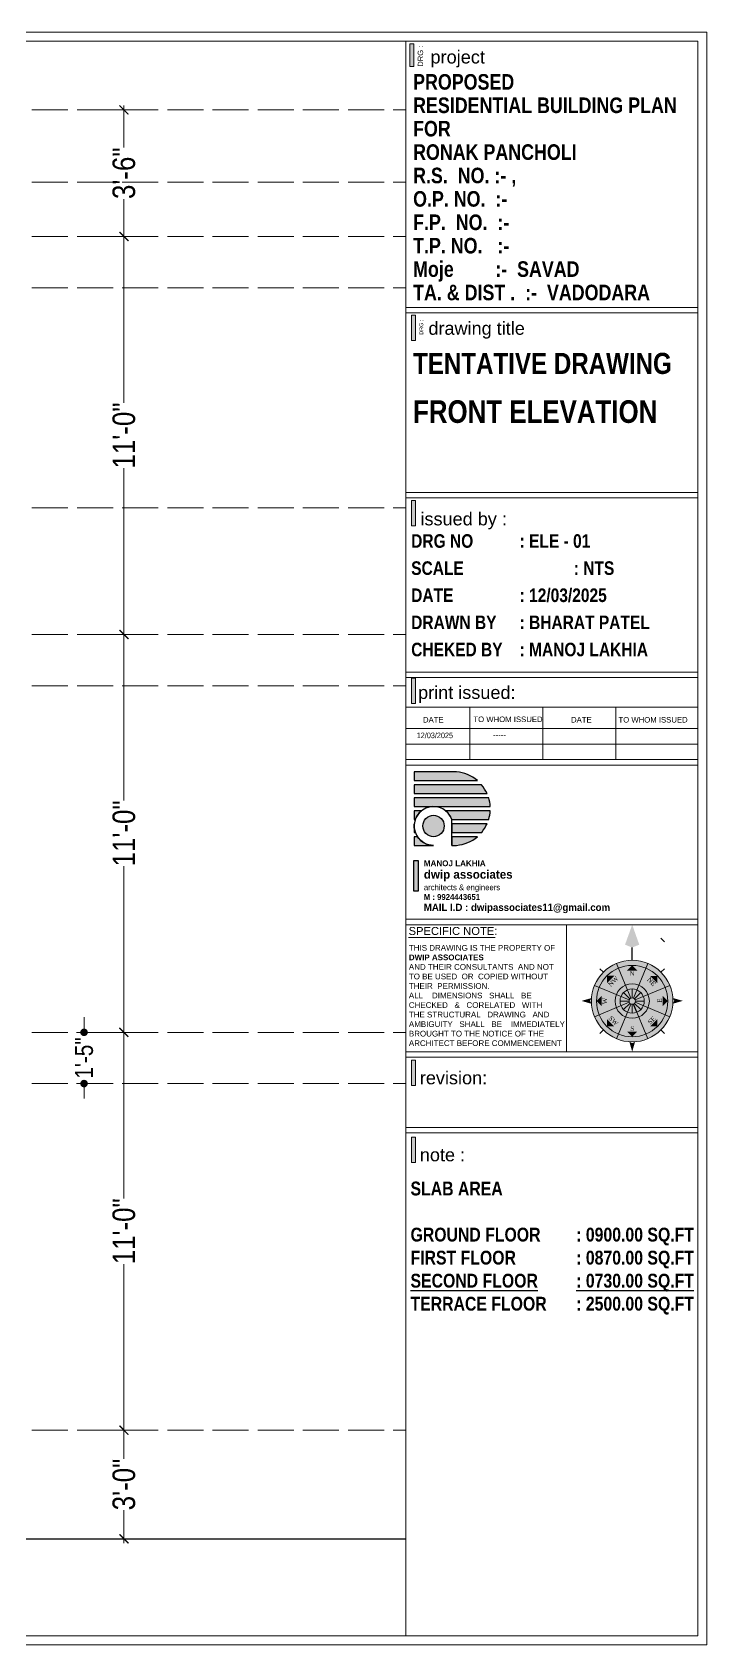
# Model space of a CAD drawing. Header units: millimetres. Extents: x 56222 to 162971, y -175692 to -121287.
# Drawn here: x 155345 to 155569, y -173617 to -173082 of the extents above; entities that cross this region are included whole.
import ezdxf
from ezdxf.enums import TextEntityAlignment as Align

# ---------------------------------------------------------------- set-up
doc = ezdxf.new("R2010")
doc.units = ezdxf.units.MM
doc.header["$MEASUREMENT"] = 0
doc.header["$PDMODE"] = 35
doc.linetypes.add('ACAD_ISO02W100', pattern=[15, 12, -3])
doc.layers.get('Defpoints').update_dxf_attribs({"color": 220})
for name, color, linetype, lineweight in [('@~LEVEL GRID LINE', 43, 'ACAD_ISO02W100', 9), ('ELEVATION', 250, 'Continuous', 9), ('ELEVATION ( SPIRAL STAIR )', 250, 'Continuous', 9), ('plot boundary', 26, 'Continuous', 30), ('SECTION', 7, 'Continuous', 9), ('SECTION ( DIM )', 250, 'Continuous', 18), ('SECTION ( PLine )', 251, 'Continuous', 30), ('STAIRCASE', 45, 'Continuous', 25), ('X_SHEET', 7, 'Continuous', 9)]:
    doc.layers.add(name, color=color, linetype=linetype, lineweight=lineweight)
doc.layers.add('GROUND FLOOR  ( Text )', color=251, linetype='Continuous')
doc.styles.add("AR_0'-0", font='arial.ttf')
doc.styles.add('AR_6', font='arial.ttf', dxfattribs={"height": 6})
doc.styles.add('Cn BT~6', font='swissc.ttf', dxfattribs={"height": 6})
doc.styles.add("Cn_BT_0'-0", font='swissc.ttf')
doc.styles.add('Cn_BT_7½', font='swissc.ttf', dxfattribs={"height": 7.5})
doc.styles.add('DUTCH801', font='dutcheb.ttf', dxfattribs={"height": 6.5})
doc.styles.add('KATHA', font='swissc.ttf')
doc.styles.get("Standard").update_dxf_attribs({"font": 'arial.ttf', "height": 6})
doc.dimstyles.new('Cn BT~6', dxfattribs={"dimtxt": 0.18, "dimasz": 2.5, "dimexe": 2.5, "dimexo": 0, "dimgap": 0.09, "dimtad": 0, "dimdec": 3, "dimzin": 3, "dimdsep": 46, "dimlunit": 4, "dimtxsty": 'Cn BT~6', "dimblk": 'DOT', "dimcen": 0.09, "dimdle": 2, "dimclrd": 250, "dimclre": 250, "dimclrt": 5, "dimadec": 0, "dimazin": 0, "dimtfac": 0.75, "dimtdec": 3, "dimtofl": 0, "dimtmove": 0, "dimatfit": 3, "dimfxl": 1, "dimtolj": 1, "dimtzin": 0, "dimlwd": 15, "dimlwe": 15, "dimarcsym": 0})
doc.dimstyles.new('Cn_BT_7½', dxfattribs={"dimtxt": 9, "dimasz": 3, "dimexe": 1.5, "dimexo": 0, "dimgap": 0.09, "dimtad": 0, "dimdec": 3, "dimzin": 3, "dimdsep": 46, "dimlunit": 4, "dimtxsty": 'Cn_BT_7½', "dimblk": 'ARCHTICK', "dimcen": 0.09, "dimdle": 1.5, "dimclrd": 251, "dimclre": 251, "dimclrt": 14, "dimadec": 0, "dimazin": 0, "dimtfac": 0.75, "dimtdec": 3, "dimtofl": 0, "dimtmove": 0, "dimatfit": 3, "dimfxl": 0, "dimtolj": 1, "dimtzin": 0, "dimlwd": 15, "dimlwe": 15, "dimarcsym": 0})

# ---------------------------------------------------------------- blocks, each defined once
blk = doc.blocks.new('_ArchTick')
at = {"color": 0, "linetype": 'ByBlock', "const_width": 0.15}
blk.add_lwpolyline([(-0.5, -0.5), (0.5, 0.5)], dxfattribs=at)
blk = doc.blocks.new('*D174')
at = {"layer": 'Defpoints', "color": 0, "transparency": 16777216}
for p in [(155365.55, -173413.8), (155365.55, -173545.8), (155375.77, -173545.8)]:
    blk.add_point(p, dxfattribs=at)
at = {"layer": 'SECTION ( DIM )', "color": 251, "lineweight": 15, "transparency": 16777216}
for p, q in [((155365.55, -173413.8), (155377.27, -173413.8)), ((155375.77, -173412.3), (155375.77, -173468.94)), ((155375.77, -173547.3), (155375.77, -173490.66)), ((155365.55, -173545.8), (155377.27, -173545.8))]:
    blk.add_line(p, q, dxfattribs=at)
at = {"layer": 'SECTION ( DIM )', "color": 251, "lineweight": 15, "transparency": 16777216, "xscale": 3, "yscale": 3, "zscale": 3}
for p, rotation in [((155375.77, -173413.8), 90), ((155375.77, -173545.8), 270)]:
    blk.add_blockref('_ArchTick', p, dxfattribs=dict(at, rotation=rotation))
at = {"layer": 'SECTION ( DIM )', "color": 14, "transparency": 16777216, "insert": (155375.77, -173479.8), "char_height": 7.5, "attachment_point": 5, "rotation": 90, "style": 'Cn_BT_7½'}
blk.add_mtext('\\A1;11\'-0"', dxfattribs=at)
blk = doc.blocks.new('*D175')
at = {"layer": 'Defpoints', "color": 0, "transparency": 16777216}
for p in [(155365.55, -173545.8), (155365.55, -173581.8), (155375.77, -173581.8)]:
    blk.add_point(p, dxfattribs=at)
at = {"layer": 'ELEVATION', "color": 251, "lineweight": 15, "transparency": 16777216}
for p, q in [((155365.55, -173545.8), (155377.27, -173545.8)), ((155375.77, -173544.3), (155375.77, -173555.25)), ((155375.77, -173583.3), (155375.77, -173572.36)), ((155365.55, -173581.8), (155377.27, -173581.8))]:
    blk.add_line(p, q, dxfattribs=at)
at = {"layer": 'ELEVATION', "color": 251, "lineweight": 15, "transparency": 16777216, "xscale": 3, "yscale": 3, "zscale": 3}
for p, rotation in [((155375.77, -173545.8), 90), ((155375.77, -173581.8), 270)]:
    blk.add_blockref('_ArchTick', p, dxfattribs=dict(at, rotation=rotation))
at = {"layer": 'ELEVATION', "color": 14, "transparency": 16777216, "insert": (155375.77, -173563.8), "char_height": 7.5, "attachment_point": 5, "rotation": 90, "style": 'Cn_BT_7½'}
blk.add_mtext('\\A1;3\'-0"', dxfattribs=at)
blk = doc.blocks.new('*D176')
at = {"layer": 'Defpoints', "color": 0, "transparency": 16777216}
for p in [(155365.55, -173281.8), (155375.77, -173281.8), (155365.55, -173413.8)]:
    blk.add_point(p, dxfattribs=at)
at = {"layer": 'SECTION ( DIM )', "color": 251, "lineweight": 15, "transparency": 16777216}
for p, q in [((155375.77, -173280.3), (155375.77, -173336.94)), ((155365.55, -173281.8), (155377.27, -173281.8)), ((155375.77, -173415.3), (155375.77, -173358.66)), ((155365.55, -173413.8), (155377.27, -173413.8))]:
    blk.add_line(p, q, dxfattribs=at)
at = {"layer": 'SECTION ( DIM )', "color": 251, "lineweight": 15, "transparency": 16777216, "xscale": 3, "yscale": 3, "zscale": 3}
for p, rotation in [((155375.77, -173281.8), 90), ((155375.77, -173413.8), 270)]:
    blk.add_blockref('_ArchTick', p, dxfattribs=dict(at, rotation=rotation))
at = {"layer": 'SECTION ( DIM )', "color": 14, "transparency": 16777216, "insert": (155375.77, -173347.8), "char_height": 7.5, "attachment_point": 5, "rotation": 90, "style": 'Cn_BT_7½'}
blk.add_mtext('\\A1;11\'-0"', dxfattribs=at)
blk = doc.blocks.new('*D177')
at = {"layer": 'Defpoints', "color": 0, "transparency": 16777216}
for p in [(155365.55, -173149.8), (155375.77, -173149.8), (155365.55, -173281.8)]:
    blk.add_point(p, dxfattribs=at)
at = {"layer": 'SECTION ( DIM )', "color": 251, "lineweight": 15, "transparency": 16777216}
for p, q in [((155365.55, -173149.8), (155377.27, -173149.8)), ((155375.77, -173148.3), (155375.77, -173204.94)), ((155375.77, -173283.3), (155375.77, -173226.66)), ((155365.55, -173281.8), (155377.27, -173281.8))]:
    blk.add_line(p, q, dxfattribs=at)
at = {"layer": 'SECTION ( DIM )', "color": 251, "lineweight": 15, "transparency": 16777216, "xscale": 3, "yscale": 3, "zscale": 3}
for p, rotation in [((155375.77, -173149.8), 90), ((155375.77, -173281.8), 270)]:
    blk.add_blockref('_ArchTick', p, dxfattribs=dict(at, rotation=rotation))
at = {"layer": 'SECTION ( DIM )', "color": 14, "transparency": 16777216, "insert": (155375.77, -173215.8), "char_height": 7.5, "attachment_point": 5, "rotation": 90, "style": 'Cn_BT_7½'}
blk.add_mtext('\\A1;11\'-0"', dxfattribs=at)
blk = doc.blocks.new('NORTH')
h = blk.add_hatch(color=9)
h.set_gradient(color1=(201, 201, 201), color2=(237, 237, 237), one_color=1, tint=0.93, name='SPHERICAL')
edge = h.paths.add_edge_path()
edge.add_arc((329168.36, -156620.06), 24.14, 0, 360)
at = {"layer": 'X_SHEET'}
for color, points in [(224, [(329168.39, -156574.83), (329168.37, -156588.36), (329164.15, -156586.66)]), (230, [(329172.6, -156586.67), (329168.37, -156588.36), (329168.39, -156574.83)]), (47, [(329165.31, -156601.96), (329168.36, -156598.92), (329171.4, -156601.97)]), (47, [(329153.43, -156609.39), (329153.44, -156605.09), (329157.74, -156605.09)]), (47, [(329179.03, -156605.13), (329183.33, -156605.13), (329183.33, -156609.44)]), (224, [(329143.42, -156619.93), (329144.27, -156618.24), (329138.35, -156619.94)]), (230, [(329144.27, -156621.62), (329143.42, -156619.93), (329138.35, -156619.94)]), (47, [(329147.22, -156620.03), (329150.27, -156616.99), (329150.26, -156623.08)]), (47, [(329186.45, -156623.1), (329186.46, -156617.01), (329189.5, -156620.06)]), (230, [(329192.45, -156621.62), (329193.3, -156619.93), (329198.37, -156619.94)]), (224, [(329193.3, -156619.93), (329192.46, -156618.24), (329198.37, -156619.94)]), (47, [(329153.39, -156634.98), (329153.4, -156630.68), (329157.7, -156634.99)]), (47, [(329171.38, -156638.16), (329165.29, -156638.15), (329168.33, -156641.2)]), (47, [(329178.98, -156635.02), (329183.29, -156630.72), (329183.29, -156635.03)]), (230, [(329166.68, -156644.13), (329168.37, -156644.98), (329168.36, -156650.06)]), (224, [(329168.37, -156644.98), (329170.06, -156644.14), (329168.36, -156650.06)])]:
    blk.add_hatch(color=color, dxfattribs=at).paths.add_polyline_path(points)
at = {"color": 254, "lineweight": 5}
for p, q in [((329185.43, -156582.85), (329187.55, -156584.97)), ((329166.49, -156620.06), (329161.19, -156620.06)), ((329167.03, -156618.73), (329163.29, -156614.98)), ((329168.36, -156618.18), (329168.36, -156612.88)), ((329169.69, -156618.73), (329173.44, -156614.98)), ((329170.24, -156620.06), (329175.54, -156620.06)), ((329167.03, -156621.39), (329163.29, -156625.13)), ((329168.36, -156621.93), (329168.36, -156627.23)), ((329169.69, -156621.39), (329173.44, -156625.13))]:
    blk.add_line(p, q, dxfattribs=at)
at = {"color": 250, "lineweight": 9}
for p, q in [((329151.3, -156602.99), (329149.18, -156600.87)), ((329167.64, -156618.32), (329159.12, -156597.75)), ((329169.08, -156618.32), (329177.6, -156597.75)), ((329185.43, -156602.99), (329187.55, -156600.87)), ((329146.06, -156610.82), (329166.63, -156619.34)), ((329170.1, -156619.34), (329190.67, -156610.82)), ((329146.06, -156629.3), (329166.63, -156620.78)), ((329159.12, -156642.36), (329167.64, -156621.79)), ((329177.6, -156642.36), (329169.08, -156621.79)), ((329170.1, -156620.78), (329190.67, -156629.3)), ((329151.3, -156637.13), (329149.18, -156639.25)), ((329185.43, -156637.13), (329187.55, -156639.25))]:
    blk.add_line(p, q, dxfattribs=at)
at = {"color": 1}
blk.add_line((329171.11, -156626.69), (329169.08, -156621.79), dxfattribs=at)
at = {"lineweight": 9}
for radius in [24.14, 21.14, 10.18, 7.18, 1.88]:
    blk.add_circle((329168.36, -156620.06), radius, dxfattribs=at)
at = {"layer": 'X_SHEET', "color": 29, "linetype": 'Continuous', "lineweight": 25}
blk.add_line((329168.36, -156595.92), (329168.37, -156588.36), dxfattribs=at)
at = {"layer": 'X_SHEET', "color": 26, "linetype": 'ByBlock', "lineweight": -2, "style": 'DUTCH801'}
for s, rotation, p in [('NW', 44.9141, (329156.19, -156607.39)), ('N', 359.9141, (329168.3, -156602.36)), ('SE', 44.9141, (329178.93, -156630.51)), ('S', 359.9141, (329168.41, -156634.95))]:
    blk.add_text(s, height=2.7, rotation=rotation, dxfattribs=at).set_placement(p, align=Align.TOP_CENTER)
for s, rotation, p in [('NE', 314.9141, (329178.93, -156609.55)), ('W', 89.9141, (329153.45, -156619.96)), ('E', 89.9141, (329186.06, -156619.76)), ('SW', 314.9141, (329156.33, -156632.65))]:
    blk.add_text(s, height=2.7, rotation=rotation, dxfattribs=at).set_placement(p, align=Align.CENTER)
blk = doc.blocks.new('logo')
at = {"layer": 'STAIRCASE', "linetype": 'Continuous', "ltscale": 15}
h = blk.add_hatch(color=0, dxfattribs=at)
edge = h.paths.add_edge_path()
edge.add_line((52190.2, -8438.8), (52131.5, -8438.8))
edge.add_line((52131.5, -8438.8), (52131.5, -8450.8))
edge.add_line((52131.5, -8450.8), (52219.1, -8450.8))
edge.add_arc((52186.1, -8489.7), 51, 49.5898, 85.3906)
edge = h.paths.add_edge_path()
edge.add_line((52225, -8456.8), (52131.5, -8456.8))
edge.add_line((52131.5, -8456.8), (52131.5, -8468.8))
edge.add_line((52131.5, -8468.8), (52232.6, -8468.8))
edge.add_arc((52186.1, -8489.7), 51, 24.196, 40.1809)
edge = h.paths.add_edge_path()
edge.add_line((52234.8, -8474.7), (52131.5, -8474.7))
edge.add_line((52131.5, -8474.7), (52131.5, -8486.7))
edge.add_line((52131.5, -8486.7), (52237, -8486.7))
edge.add_arc((52186.1, -8489.7), 51, 3.3421, 17.076)
edge = h.paths.add_edge_path()
edge.add_line((52237, -8492.6), (52174.8, -8492.6))
edge.add_arc((52158.3, -8513.7), 26.8, 19.8001, 51.8901, ccw=False)
edge.add_line((52183.5, -8504.6), (52234.8, -8504.6))
edge.add_arc((52186.1, -8489.7), 51, 342.9464, 356.6794)
edge = h.paths.add_edge_path()
edge.add_line((52232.6, -8510.5), (52183.5, -8510.5))
edge.add_line((52183.5, -8510.5), (52183.5, -8522.5))
edge.add_line((52183.5, -8522.5), (52225.1, -8522.5))
edge.add_arc((52186.1, -8489.7), 51, 319.8472, 335.8275)
edge = h.paths.add_edge_path()
edge.add_line((52219.2, -8528.5), (52183.5, -8528.5))
edge.add_line((52183.5, -8528.5), (52183.5, -8540.5))
edge.add_line((52183.5, -8540.5), (52190.4, -8540.5))
edge.add_arc((52186.1, -8489.7), 51, 274.8693, 310.4434)
edge = h.paths.add_edge_path()
edge.add_line((52136, -8528.5), (52131.5, -8528.5))
edge.add_line((52131.5, -8528.5), (52131.5, -8540.5))
edge.add_line((52131.5, -8540.5), (52158.3, -8540.5))
edge.add_arc((52158.3, -8513.7), 26.8, 213.4982, 270, ccw=False)
edge = h.paths.add_edge_path()
edge.add_line((52131.5, -8513.7), (52131.5, -8522.5))
edge.add_line((52131.5, -8522.5), (52133, -8522.5))
edge.add_arc((52158.3, -8513.7), 26.8, 180, 199.307, ccw=False)
edge = h.paths.add_edge_path()
edge.add_line((52131.7, -8510.5), (52131.5, -8510.5))
edge.add_line((52131.5, -8510.5), (52131.5, -8513.7))
edge.add_arc((52158.3, -8513.7), 26.8, 173.2545, 180, ccw=False)
edge = h.paths.add_edge_path()
edge.add_line((52141.8, -8492.6), (52131.5, -8492.6))
edge.add_line((52131.5, -8492.6), (52131.5, -8504.6))
edge.add_line((52131.5, -8504.6), (52133.1, -8504.6))
edge.add_arc((52158.3, -8513.7), 26.8, 128.1099, 160.1999, ccw=False)
edge = h.paths.add_edge_path()
edge.add_arc((52158.3, -8513.7), 14.8, 0, 360)
at = {"layer": 'STAIRCASE', "color": 0, "linetype": 'Continuous', "ltscale": 15}
blk.add_line((52183.5, -8540.5), (52183.5, -8504.6), dxfattribs=at)
for points in [[(52190.2, -8438.8), (52131.5, -8438.8), (52131.5, -8450.8), (52219.1, -8450.8, 0.157494)], [(52225, -8456.8), (52131.5, -8456.8), (52131.5, -8468.8), (52232.6, -8468.8, 0.06986)], [(52234.8, -8474.7), (52131.5, -8474.7), (52131.5, -8486.7), (52237, -8486.7, 0.059998)], [(52141.8, -8492.6), (52131.5, -8492.6), (52131.5, -8504.6), (52133.1, -8504.6, -0.140942)], [(52237, -8492.6), (52174.8, -8492.6, -0.140942), (52183.5, -8504.6), (52234.8, -8504.6, 0.059993)], [(52131.7, -8510.5), (52131.5, -8510.5), (52131.5, -8513.7, -0.029441)], [(52131.5, -8513.7), (52131.5, -8522.5), (52133, -8522.5, -0.084443)], [(52136, -8528.5), (52131.5, -8528.5), (52131.5, -8540.5), (52158.3, -8540.5, -0.251655)], [(52232.6, -8510.5), (52183.5, -8510.5), (52183.5, -8522.5), (52225.1, -8522.5, 0.069841)], [(52219.2, -8528.5), (52183.5, -8528.5), (52183.5, -8540.5), (52190.4, -8540.5, 0.15648)]]:
    blk.add_lwpolyline(points, format="xyb", close=True, dxfattribs=at)
blk.add_circle((52158.3, -8513.7), 14.8, dxfattribs=at)
blk.add_arc((52158.3, -8513.7), 26.8, 19.8001, 270, dxfattribs=at)
blk = doc.blocks.new('*D178')
at = {"layer": 'Defpoints', "color": 0, "transparency": 16777216}
for p in [(155365.55, -173107.8), (155375.77, -173107.8), (155365.55, -173149.8)]:
    blk.add_point(p, dxfattribs=at)
at = {"layer": 'SECTION ( DIM )', "color": 251, "lineweight": 15, "transparency": 16777216}
for p, q in [((155365.55, -173107.8), (155377.27, -173107.8)), ((155375.77, -173106.3), (155375.77, -173120.25)), ((155375.77, -173151.3), (155375.77, -173137.36)), ((155365.55, -173149.8), (155377.27, -173149.8))]:
    blk.add_line(p, q, dxfattribs=at)
at = {"layer": 'SECTION ( DIM )', "color": 251, "lineweight": 15, "transparency": 16777216, "xscale": 3, "yscale": 3, "zscale": 3}
for p, rotation in [((155375.77, -173107.8), 90), ((155375.77, -173149.8), 270)]:
    blk.add_blockref('_ArchTick', p, dxfattribs=dict(at, rotation=rotation))
at = {"layer": 'SECTION ( DIM )', "color": 14, "transparency": 16777216, "insert": (155375.77, -173128.8), "char_height": 7.5, "attachment_point": 5, "rotation": 90, "style": 'Cn_BT_7½'}
blk.add_mtext('\\A1;3\'-6"', dxfattribs=at)
blk = doc.blocks.new('_Dot')
at = {"color": 0, "linetype": 'ByBlock', "lineweight": -2}
blk.add_line((-0.5, 0), (-1, 0), dxfattribs=at)
at = {"color": 0, "linetype": 'ByBlock', "const_width": 0.5}
blk.add_lwpolyline([(-0.25, 0, 1), (0.25, 0, 1)], format="xyb", close=True, dxfattribs=at)
blk = doc.blocks.new('*D179')
at = {"layer": 'Defpoints', "color": 0, "transparency": 16777216}
for p in [(155365.55, -173413.8), (155362.52, -173430.8), (155365.55, -173430.8)]:
    blk.add_point(p, dxfattribs=at)
at = {"layer": 'ELEVATION ( SPIRAL STAIR )', "color": 250, "lineweight": 15, "transparency": 16777216}
for p, q in [((155362.52, -173411.3), (155362.52, -173408.8)), ((155365.55, -173413.8), (155360.02, -173413.8)), ((155365.55, -173430.8), (155360.02, -173430.8)), ((155362.52, -173433.3), (155362.52, -173435.8))]:
    blk.add_line(p, q, dxfattribs=at)
at = {"layer": 'ELEVATION ( SPIRAL STAIR )', "color": 250, "lineweight": 15, "transparency": 16777216, "xscale": 2.5, "yscale": 2.5, "zscale": 2.5}
for p, rotation in [((155362.52, -173413.8), 270), ((155362.52, -173430.8), 90)]:
    blk.add_blockref('_Dot', p, dxfattribs=dict(at, rotation=rotation))
at = {"layer": 'ELEVATION ( SPIRAL STAIR )', "color": 5, "transparency": 16777216, "insert": (155362.52, -173422.3), "char_height": 6, "attachment_point": 5, "rotation": 90, "style": 'Cn BT~6'}
blk.add_mtext('\\A1;1\'-5"', dxfattribs=at)

msp = doc.modelspace()

# ---------------------------------------------------------------- hatches: boundary and pattern name
at = {"layer": 'STAIRCASE', "linetype": 'Continuous', "ltscale": 15}
msp.add_hatch(color=251, dxfattribs=at).paths.add_polyline_path([(155472.06331, -173356.76172), (155473.46398, -173356.76172), (155473.46398, -173367.00534), (155472.06331, -173367.00534)])
at = {"layer": 'X_SHEET', "ltscale": 0.25}
h = msp.add_hatch(color=0, dxfattribs=at)
h.dxf.hatch_style = 1
h.paths.add_polyline_path([(155472.57435, -173175.92603), (155471.27037, -173175.92603), (155471.27037, -173184.31304), (155472.57435, -173184.31304)])
h = msp.add_hatch(color=0, dxfattribs=at)
h.dxf.hatch_style = 1
h.paths.add_polyline_path([(155472.57442, -173237.32845), (155471.27044, -173237.32845), (155471.27044, -173245.71545), (155472.57442, -173245.71545)])
h = msp.add_hatch(color=0, dxfattribs=at)
h.dxf.hatch_style = 1
h.paths.add_polyline_path([(155472.57163, -173296.31701), (155471.26765, -173296.31701), (155471.26765, -173304.70401), (155472.57163, -173304.70401)])
h = msp.add_hatch(color=0, dxfattribs=at)
h.dxf.hatch_style = 1
h.paths.add_polyline_path([(155472.57438, -173423.03967), (155471.2704, -173423.03967), (155471.2704, -173431.42668), (155472.57438, -173431.42668)])
h = msp.add_hatch(color=0, dxfattribs=at)
h.dxf.hatch_style = 1
h.paths.add_polyline_path([(155472.57431, -173448.57535), (155471.27033, -173448.57535), (155471.27033, -173456.96235), (155472.57431, -173456.96235)])

# ---------------------------------------------------------------- linework, layer by layer
at = {"layer": '@~LEVEL GRID LINE'}
for p, q in [((154805.18684, -173107.80351), (155469.36204, -173107.80351)), ((154805.18684, -173131.80351), (155469.36204, -173131.80351)), ((154805.18684, -173149.80351), (155469.36204, -173149.80351)), ((154805.18684, -173239.80351), (155469.36204, -173239.80351)), ((154805.18684, -173281.80351), (155469.36204, -173281.80351)), ((154805.18684, -173413.80351), (155469.36204, -173413.80351)), ((154805.18684, -173545.80351), (155469.36204, -173545.80351))]:
    msp.add_line(p, q, dxfattribs=at)
at = {"layer": '@~LEVEL GRID LINE', "color": 6}
for p, q in [((154805.18684, -173166.80351), (155469.36204, -173166.80351)), ((154805.18684, -173298.80351), (155469.36204, -173298.80351)), ((154805.18684, -173430.80351), (155469.36204, -173430.80351))]:
    msp.add_line(p, q, dxfattribs=at)
at = {"layer": 'plot boundary', "color": 251, "ltscale": 0.25}
msp.add_lwpolyline([(155472.06331, -173356.76172), (155473.46398, -173356.76172), (155473.46398, -173367.00534), (155472.06331, -173367.00534)], close=True, dxfattribs=at)
at = {"layer": 'SECTION'}
msp.add_line((154805.18684, -173581.80351), (155469.36204, -173581.80351), dxfattribs=at)
at = {"layer": 'SECTION ( PLine )'}
msp.add_lwpolyline([(154805.18684, -173581.80351), (155469.36198, -173581.80351)], dxfattribs=at)
at = {"layer": 'X_SHEET', "color": 0, "linetype": 'Continuous', "lineweight": 9}
for p, q in [((155469.36026, -173305.93995), (155566.33237, -173305.93995)), ((155490.63334, -173305.93995), (155490.63334, -173323.32966)), ((155514.86942, -173305.93995), (155514.86942, -173323.32966)), ((155539.09677, -173305.93995), (155539.09677, -173323.32966)), ((155566.33237, -173312.98403), (155469.3608, -173312.98403)), ((155566.33237, -173318.15685), (155469.36134, -173318.15685))]:
    msp.add_line(p, q, dxfattribs=at)
at = {"layer": 'X_SHEET', "linetype": 'Continuous'}
msp.add_line((155470.3205, -173382.30146), (155499.06616, -173382.30146), dxfattribs=at)
at = {"layer": 'X_SHEET'}
for points in [[(155569.33521, -173616.96077), (154802.18684, -173616.96077), (154802.18684, -173082.02796), (155569.33521, -173082.02796)], [(154805.18684, -173613.96077), (155469.36204, -173613.96077), (155469.36204, -173085.02796), (154805.18684, -173085.02796)], [(155469.36189, -173173.32225), (155566.33509, -173173.32225), (155566.33513, -173085.02796), (155469.36189, -173085.02796)], [(155469.36189, -173085.02796), (155566.33509, -173085.02796), (155566.33519, -173613.96077), (155469.36199, -173613.96077)], [(155566.33513, -173175.11907), (155469.36189, -173175.11907), (155469.36189, -173234.73958), (155566.33513, -173234.73958)], [(155469.36189, -173236.5364), (155566.33513, -173236.5364), (155566.33513, -173294.30615), (155469.36189, -173294.30615)], [(155469.36189, -173323.32966), (155566.33237, -173323.32966), (155566.33237, -173296.10297), (155469.36189, -173296.10297)], [(155469.36189, -173325.12648), (155566.33513, -173325.12648), (155566.33513, -173376.29757), (155469.36189, -173376.29757)], [(155522.78966, -173420.23809), (155469.36189, -173420.23809), (155469.36189, -173378.09439), (155522.78966, -173378.09439)], [(155469.36189, -173420.23809), (155566.33513, -173420.23809), (155566.33513, -173378.09439), (155469.36189, -173378.09439)], [(155469.36189, -173422.0349), (155566.33513, -173422.0349), (155566.33513, -173445.37332), (155469.36189, -173445.37332)], [(155566.33505, -173447.17014), (155469.36189, -173447.17014), (155469.36204, -173613.96077), (155566.33524, -173613.96077)]]:
    msp.add_lwpolyline(points, close=True, dxfattribs=at)
at = {"layer": 'X_SHEET', "color": 0, "ltscale": 0.25}
for points in [[(155470.70745, -173085.88879), (155472.03905, -173085.88879), (155472.03905, -173093.38423), (155470.70745, -173093.38423)], [(155471.27037, -173175.92603), (155472.57435, -173175.92603), (155472.57435, -173184.31304), (155471.27037, -173184.31304)], [(155471.27044, -173237.32845), (155472.57442, -173237.32845), (155472.57442, -173245.71545), (155471.27044, -173245.71545)], [(155471.26765, -173296.31701), (155472.57163, -173296.31701), (155472.57163, -173304.70401), (155471.26765, -173304.70401)], [(155471.2704, -173423.03967), (155472.57438, -173423.03967), (155472.57438, -173431.42668), (155471.2704, -173431.42668)], [(155471.27033, -173448.57535), (155472.57431, -173448.57535), (155472.57431, -173456.96235), (155471.27033, -173456.96235)]]:
    msp.add_lwpolyline(points, close=True, dxfattribs=at)
msp.add_solid([(155472.03905, -173093.38423), (155470.70745, -173093.38423), (155472.03905, -173085.88879), (155470.70745, -173085.88879)], dxfattribs=at)

# ---------------------------------------------------------------- block references
at = {"xscale": 0.5602052887008367, "yscale": 0.5602052887008367, "zscale": 0.5602052887008367, "rotation": 0.02728220597180475}
msp.add_blockref('NORTH', (-28899.05807, -85751.86412), dxfattribs=at)
at = {"layer": 'STAIRCASE', "color": 251, "linetype": 'Continuous', "xscale": 0.2395125656039454, "yscale": 0.2395125656039454, "zscale": 0.2395125656039454}
msp.add_blockref('logo', (142986.00907, -171306.20457), dxfattribs=at)

# ---------------------------------------------------------------- texts
at = {"layer": 'GROUND FLOOR  ( Text )', "color": 250, "insert": (155470.93849, -173463.31691), "char_height": 4.5850045, "attachment_point": 1, "style": 'KATHA'}
msp.add_mtext('{\\fSwis721 Cn BT|b1|i0|c0|p34;\\C1;SLAB AREA\\P\\PGROUND FLOOR ^I: 0900.00 SQ.FT\\PFIRST FLOOR^I^I: 0870.00 SQ.FT\\P\\LSECOND FLOOR^I: 0730.00 SQ.FT\\P\\lTERRACE FLOOR^I: 2500.00 SQ.FT}', dxfattribs=at)
at = {"layer": 'plot boundary', "color": 251, "ltscale": 0.25, "insert": (155475.3673, -173356.76172), "char_height": 2.8741508, "attachment_point": 1}
msp.add_mtext('{\\fArial|b1|i0|c0|p34;\\H0.6667x;MANOJ LAKHIA\\fBankGothic Lt BT|b1|i0|c0|p34;\\P\\fBankGothic Md BT|b1|i0|c0|p34;\\H1.5x;dwip associates\\P\\fBankGothic Lt BT|b0|i0|c0|p34;\\H0.6667x;architects & engineers\\P\\fStylus BT|b1|i0|c0|p34;\\H0.9999x;M : 9924443651\\P\\H1.25x;MAIL I.D : dwipassociates11@gmail.com}', dxfattribs=at)
at = {"layer": 'X_SHEET', "color": 0, "ltscale": 0.25, "insert": (155473.32978, -173093.47369), "char_height": 1.800426, "width": 7.7193255, "attachment_point": 1, "rotation": 90, "style": "AR_0'-0"}
msp.add_mtext('DRG :', dxfattribs=at)
at = {"layer": 'X_SHEET', "color": 0, "ltscale": 0.25, "attachment_point": 1}
for s, insert, char_height, style in [('{\\fSwis721 Ex BT|b0|i0|c0|p34;project}', (155477.55017, -173088.07241), 4.3210236, 'AR_6'), ('{\\fSwis721 Cn BT|b1|i0|c0|p34;FRONT ELEVATION}', (155471.77405, -173204.12057), 7.5, 'KATHA')]:
    msp.add_mtext(s, dxfattribs=dict(at, insert=insert, char_height=char_height, style=style))
at = {"layer": 'X_SHEET', "color": 0, "linetype": 'Continuous', "attachment_point": 1, "style": "Cn_BT_0'-0"}
for s, insert, char_height, line_spacing_factor in [('{\\fSwis721 Cn BT|b1|i0|c0|p34;PROPOSED\\PRESIDENTIAL BUILDING PLAN\\PFOR\\P\\C5;RONAK PANCHOLI  \\C1; \\C29;\\P\\C0;R.S.  NO. :- , \\PO.P. NO.  :-      \\PF.P.  NO.  :-          \\PT.P. NO.   :-  \\PMoje ^I    :-  SAVAD\\PTA. & DIST .  :-  VADODARA}', (155471.79788, -173095.9022), 5.1745668, 0.9), ('\\A1;{\\fSwis721 Cn BT|b1|i0|c0|p34;DRG NO ^I: ELE - 01 \\PSCALE ^I^I: NTS\\PDATE ^I^I: 12/03/2025\\P\\A0;DRAWN BY ^I: BHARAT PATEL\\PCHEKED BY ^I: MANOJ LAKHIA}', (155471.16418, -173248.54301), 4.5, 1.2)]:
    msp.add_mtext(s, dxfattribs=dict(at, insert=insert, char_height=char_height, line_spacing_factor=line_spacing_factor))
at = {"layer": 'X_SHEET', "color": 0, "ltscale": 0.25, "insert": (155473.88006, -173182.3691), "char_height": 1.289322, "attachment_point": 1, "rotation": 90}
msp.add_mtext('DRG :', dxfattribs=at)
at = {"layer": 'X_SHEET', "color": 0, "ltscale": 0.25, "char_height": 4.2977407, "attachment_point": 1}
for s, insert in [('{\\fSwis721 Ex BT|b0|i0|c0|p34;drawing title}', (155476.8825, -173178.09)), ('issued by :', (155474.24528, -173241.3222)), ('{\\fArial|b0|i0|c0|p34;print issued:}', (155473.44978, -173298.89539))]:
    msp.add_mtext(s, dxfattribs=dict(at, insert=insert))
at = {"layer": 'X_SHEET', "ltscale": 0.25, "insert": (155471.77405, -173188.38393), "char_height": 7, "attachment_point": 1, "style": 'KATHA'}
msp.add_mtext('{\\fSwis721 Cn BT|b1|i0|c0|p34;TENTATIVE DRAWING}', dxfattribs=at)
at = {"layer": 'X_SHEET', "color": 0, "linetype": 'Continuous', "attachment_point": 1}
for s, insert, char_height in [('{\\fArial|b0|i0|c0|p34;DATE}', (155475.08791, -173309.19105), 1.8382165), ('{\\fArial|b0|i0|c0|p34;TO WHOM ISSUED}', (155491.82849, -173309.03288), 1.8382165), ('{\\fArial|b0|i0|c0|p34;DATE}', (155524.25606, -173309.19105), 1.8382165), ('{\\fArial|b0|i0|c0|p34;TO WHOM ISSUED}', (155540.01048, -173309.19105), 1.8382165), ('{\\fArial|b0|i0|c0|p34;-----}', (155498.35744, -173314.20569), 1.8382165), ('THIS DRAWING IS THE PROPERTY OF \\P{\\fArial|b1|i0|c0|p34;\\C59;DWIP ASSOCIATES\\C29; \\fArial|b0|i0|c0|p34;\\P}AND THEIR CONSULTANTS  AND NOT \\PTO BE USED  OR  COPIED WITHOUT \\PTHEIR  PERMISSION.\\PALL    DIMENSIONS   SHALL   BE   \\PCHECKED   &   CORELATED   WITH   \\PTHE STRUCTURAL   DRAWING   AND   \\PAMBIGUITY   SHALL   BE    IMMEDIATELY \\PBROUGHT TO THE NOTICE OF THE \\PARCHITECT BEFORE COMMENCEMENT', (155470.39331, -173384.82379), 1.8967202)]:
    msp.add_mtext(s, dxfattribs=dict(at, insert=insert, char_height=char_height))
at = {"layer": 'X_SHEET', "color": 0, "linetype": 'Continuous', "insert": (155472.99909, -173314.36387), "char_height": 1.838217, "attachment_point": 1, "style": 'KATHA'}
msp.add_mtext('12/03/2025', dxfattribs=at)
at = {"layer": 'X_SHEET', "linetype": 'Continuous', "insert": (155470.30781, -173378.84218), "char_height": 2.6552016, "attachment_point": 1}
msp.add_mtext('SPECIFIC NOTE:', dxfattribs=at)
at = {"layer": 'X_SHEET', "color": 29, "ltscale": 0.25, "char_height": 4.2977407, "attachment_point": 1}
for s, insert in [('{\\C0;revision:}', (155474.04064, -173426.74164)), ('{\\C0;note :}', (155474.04057, -173452.27731))]:
    msp.add_mtext(s, dxfattribs=dict(at, insert=insert))

# ---------------------------------------------------------------- dimensions: what is measured, and where the dimension line sits
at = {"layer": 'ELEVATION'}
dim = msp.add_linear_dim(base=(155375.76913, -173581.80351), p1=(155365.55085, -173545.80351), p2=(155365.55085, -173581.80351), angle=90, dimstyle='Cn_BT_7½', override={"dimtmove": 1}, dxfattribs=at)
dim.commit()
dim.dimension.update_dxf_attribs({"geometry": '*D175', "text_midpoint": (155375.76913, -173563.80351)})
at = {"layer": 'ELEVATION ( SPIRAL STAIR )', "color": 5}
dim = msp.add_linear_dim(base=(155362.51687, -173430.80351), p1=(155365.55085, -173413.80351), p2=(155365.55085, -173430.80351), angle=90, dimstyle='Cn BT~6', dxfattribs=at)
dim.commit()
dim.dimension.update_dxf_attribs({"geometry": '*D179', "text_midpoint": (155362.51687, -173422.30351)})
at = {"layer": 'SECTION ( DIM )'}
for base, p1, p2, picture, middle in [((155375.76913, -173107.80351), (155365.55085, -173149.80351), (155365.55085, -173107.80351), '*D178', (155375.76913, -173128.80351)), ((155375.76913, -173149.80351), (155365.55085, -173281.80351), (155365.55085, -173149.80351), '*D177', (155375.76913, -173215.80351)), ((155375.76913, -173281.80351), (155365.55085, -173413.80351), (155365.55085, -173281.80351), '*D176', (155375.76913, -173347.80351)), ((155375.76913, -173545.80351), (155365.55085, -173413.80351), (155365.55085, -173545.80351), '*D174', (155375.76913, -173479.80351))]:
    dim = msp.add_linear_dim(base=base, p1=p1, p2=p2, angle=90, dimstyle='Cn_BT_7½', dxfattribs=at)
    dim.commit()
    dim.dimension.update_dxf_attribs({"geometry": picture, "text_midpoint": middle})

doc.saveas('drawing.dxf')
